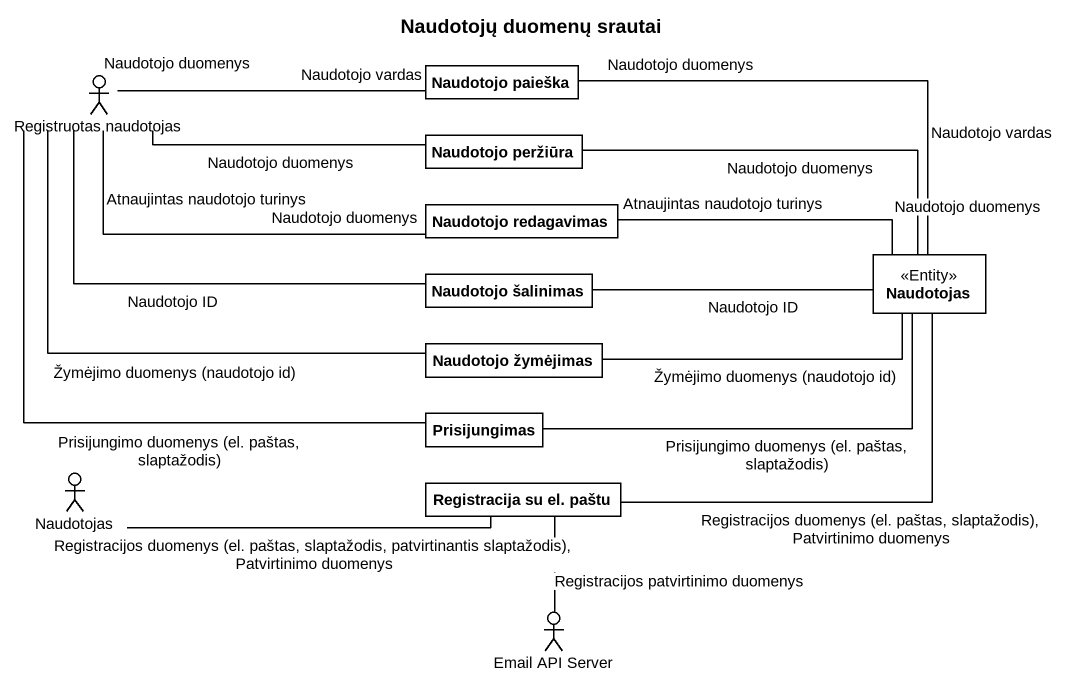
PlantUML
@startuml
title Naudotojų duomenų srautai
allowmixing
hide circle
hide empty members
actor "Registruotas naudotojas" as Registruotas_naudotojas
class "Naudotojo paieška" as Naudotojo_paieška
class "Naudotojo peržiūra" as Naudotojo_peržiūra
class "Naudotojo redagavimas" as Naudotojo_redagavimas
class "Naudotojo šalinimas" as Naudotojo_šalinimas
class Naudotojas <<Entity>>
class "Naudotojo žymėjimas" as Naudotojo_žymėjimas
class Prisijungimas
actor "Naudotojas" as Naudotojas_2
class "Registracija su el. paštu" as Registracija_su_el_paštu
actor "Email API Server" as Email_API_Server
Registruotas_naudotojas -right- Naudotojo_paieška : Naudotojo vardas\nNaudotojo duomenys
Registruotas_naudotojas -right- Naudotojo_peržiūra : Naudotojo duomenys
Registruotas_naudotojas -right- Naudotojo_redagavimas : Atnaujintas naudotojo turinys\nNaudotojo duomenys
Registruotas_naudotojas -right- Naudotojo_šalinimas : Naudotojo ID
Registruotas_naudotojas -- Naudotojo_žymėjimas : Žymėjimo duomenys (naudotojo id)
Registruotas_naudotojas -- Prisijungimas : Prisijungimo duomenys (el. paštas, slaptažodis)
Naudotojas -left- Naudotojo_paieška : Naudotojo duomenys\nNaudotojo vardas
Naudotojas -left- Naudotojo_peržiūra : Naudotojo duomenys
Naudotojas -left- Naudotojo_redagavimas : Atnaujintas naudotojo turinys\nNaudotojo duomenys
Naudotojas -left- Naudotojo_šalinimas : Naudotojo ID
Naudotojas -left- Naudotojo_žymėjimas : Žymėjimo duomenys (naudotojo id)
Naudotojas -left- Prisijungimas : Prisijungimo duomenys (el. paštas, slaptažodis)
Naudotojas -left- Registracija_su_el_paštu : Registracijos duomenys (el. paštas, slaptažodis), Patvirtinimo duomenys
Naudotojas_2 -right- Registracija_su_el_paštu : Registracijos duomenys (el. paštas, slaptažodis, patvirtinantis slaptažodis), Patvirtinimo duomenys
Email_API_Server -up- Registracija_su_el_paštu : Registracijos patvirtinimo duomenys
@enduml
